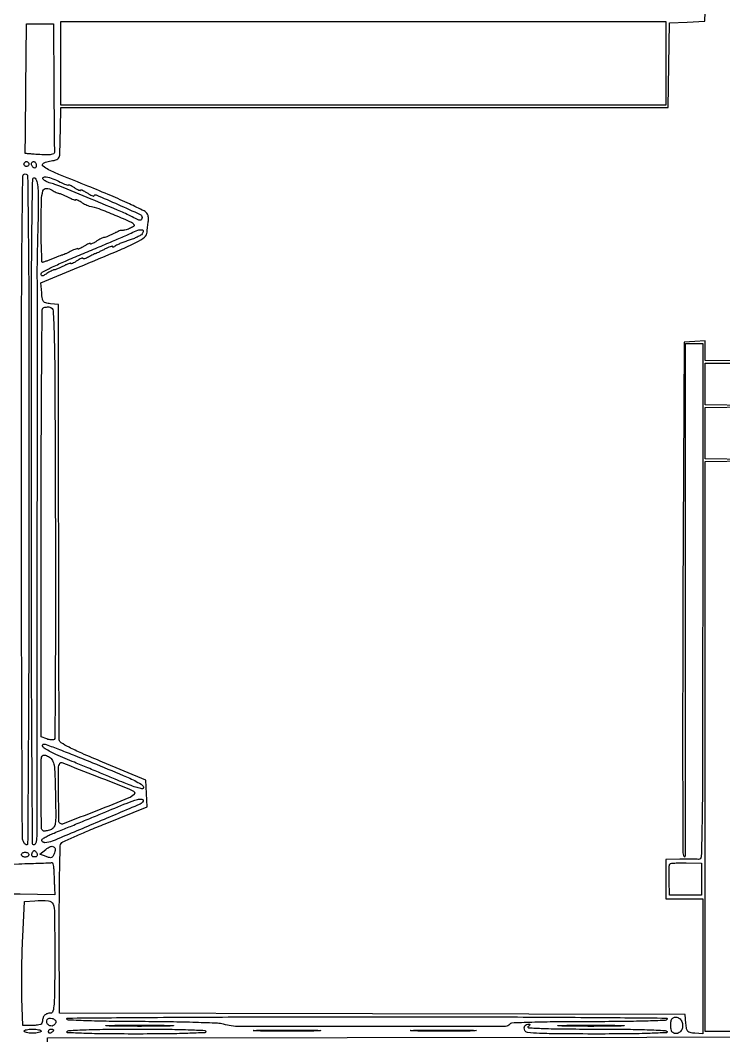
# Model space of a CAD drawing. Extents: x 22 to 1106, y 45 to 1226.
# Drawn here: x 410.5 to 696.5, y 267.3 to 680.5 of the extents above; entities that cross this region are included whole.
import ezdxf

# ---------------------------------------------------------------- set-up
doc = ezdxf.new("R2010")
doc.units = 0

msp = doc.modelspace()

# ---------------------------------------------------------------- linework, layer by layer
for points in [[(533.378125, 1064.171414, -0.000003), (459.229601, 1064.309124, -0.021919)], [(1105.553543, 951.192188, 0.000007), (1105.45487, 1066.737187, 0.927114)], [(768.75, 541.761147), (689, 542), (689, 546.057498), (689, 550.114996), (684.75, 549.807498), (680.5, 549.5), (680, 445.654179, 0.000668), (679.861162, 405.755582, 0.001095), (679.862689, 371.974028, 0.000089), (679.935831, 341.675291, 0.14201), (680.234687, 340.654179, 0.035343), (680.572535, 340.198054, 0.334189), (680.795787, 340.148697, 0.261161), (680.949546, 340.358509, 0.026312), (680.993819, 341, 0.004055), (681.003739, 342.212243, 0.000003), (681.005737, 372.389063, 0.000037), (681.005283, 406.056165, 0.000022), (681.000067, 445.75), (680.981871, 549), (684.490935, 549), (688, 549), (688, 443.937142, -0.000291), (687.961787, 378.285117, -0.00388), (687.746259, 354.133644, -0.00332), (687.41833, 340.076442, -0.435287), (686.25, 339.052296, 0.019794), (685.237458, 339.11494, 0.003456), (683.325, 339.144191, 0.003747), (681.079729, 339.14618, 0.003354), (678.75, 339.115154), (673, 339), (673, 331), (673, 323), (680.5, 323), (688, 323), (688, 295.512137), (688, 268.024274), (684.75, 268.282572, -0.032469), (682.874614, 268.554942, -0.159428), (681.960962, 269.084557, -0.139576), (681.471351, 270.093214, -0.022878), (681.189862, 272.266624), (680.879724, 275.992379), (553.689862, 276.246189), (426.5, 276.5), (426.376354, 310.5, -0.002334), (426.389876, 323.610512, -0.003714), (426.53711, 334.826044, -0.000886), (426.75586, 344.622587, -0.162731), (427.097241, 345.567385, -0.118676), (427.86817, 346.172139, -0.002109), (432.700779, 348.357681, -0.005156), (438.393646, 350.833295, -0.0034), (444.987171, 353.567385), (462.032567, 360.5), (461.766283, 365.917099), (461.5, 371.334199), (444, 378.622332, -0.00408), (435.471856, 382.255943, -0.01612), (430.319646, 384.701526, -0.01923), (427.073025, 386.53408, -0.239047), (426.356299, 387.705233, -0.019247), (426.296635, 389.145364, -0.000031), (426.223585, 414.730738, -0.000244), (426.157404, 443.440277, -0.000151), (426.106299, 477.186642), (426, 564.873283), (422.75, 565.186642, -0.033707), (420.847381, 565.500541, -0.167309), (419.943521, 566.070301, -0.133188), (419.470843, 567.15196, -0.018533), (419.199538, 569.606014), (418.899075, 573.712028), (434.199538, 580.041051, 0.001686), (451.050152, 587.077942, 0.018185), (457.748354, 590.193183, 0.046952), (461.075539, 592.304876, 0.223166), (462.07431, 594.259956, -0.011344), (462.130426, 595.263712, -0.007152), (462.23925, 596.432518, -0.00718), (462.379274, 597.57928, -0.013081), (462.531458, 598.51032, 0.039018), (462.625858, 599.363591, 0.033718), (462.594112, 600.264553, 0.03517), (462.451644, 601.080116, 0.078294), (462.207148, 601.659177, 0.138878), (460.823863, 602.919741, 0.006093), (454.89849, 605.788142, 0.00931), (447.351898, 609.15853, 0.005117), (438, 613.015561, -0.001982), (426.836865, 617.537911, -0.017775), (422.022022, 619.713657, -0.045858), (419.757422, 621.107138, -0.456483), (419.687626, 622.087626, -0.086053), (420.273317, 622.500224, -0.028548), (421.250551, 622.896165, -0.027451), (422.404476, 623.21923, -0.027976), (423.579591, 623.411468, 0.04048), (424.888965, 623.659394, 0.09224), (425.790606, 624.097172, 0.120145), (426.330294, 624.743555, 0.101024), (426.556048, 625.608975, 0.006355), (426.604563, 626.788737, 0.000687), (426.678227, 629.514824, 0.000844), (426.755999, 632.761051, 0.00068), (426.82895, 636.25), (427, 645), (550.476386, 645), (673.952772, 645), (674.226386, 662.25), (674.5, 679.5), (681.707057, 679.792943), (688.914114, 680.085886), (689.207057, 687.292943)], [(381.675313, 245.019063, 0.000005), (420.356538, 245.169858, 0.197897), (420.607874, 245.27454, 0.184352), (420.715208, 245.514383, 0.000725), (420.880622, 248.533747, 0.003518), (421.039908, 251.975744, 0.00219), (421.180611, 256.013945), (421.5, 266.5), (665.25, 266.755904), (909, 267.011807)]]:
    msp.add_lwpolyline(points, format="xyb")
for points in [[(424.15, 653.5, 0.000339), (424.21472, 643.635916, 0.000526), (424.285313, 635.123438, 0.000149), (424.356793, 627.711926, 0.017474), (424.4, 626.75, -0.298367), (424.09492, 626.191668, -0.085067), (423.110885, 625.8644, -0.041748), (421.352387, 625.744817, -0.010688), (418.5, 625.850184, -0.002332), (416.19934, 625.995228, -0.003879), (414.2625, 626.14151, -0.000607), (412.559355, 626.28552, -0.389368), (412.5, 626.350184, -0.002674), (412.500656, 626.472786), (412.582953, 634.166929, -0.00001), (412.674115, 642.674194, -0.000006), (412.782394, 652.75), (413.064787, 679), (418.532394, 679), (424, 679)], [(414, 622, -0.099038), (413.923658, 621.618362, -0.097945), (413.70625, 621.29375, -0.097945), (413.381638, 621.076342, -0.099038), (413, 621, -0.099038), (412.618362, 621.076342, -0.097945), (412.29375, 621.29375, -0.097945), (412.076342, 621.618362, -0.099038), (412, 622, -0.099038), (412.076342, 622.381638, -0.097945), (412.29375, 622.70625, -0.097945), (412.618362, 622.923658, -0.099038), (413, 623, -0.099038), (413.381638, 622.923658, -0.097945), (413.70625, 622.70625, -0.097945), (413.923658, 622.381638, -0.099038)], [(417, 621.440983, -0.066118), (416.926733, 620.889346, -0.138808), (416.70625, 620.521475, -0.191142), (416.379648, 620.392057, -0.139169), (416, 620.5, -0.06081), (415.617485, 620.806203, -0.051032), (415.29375, 621.2129, -0.053229), (415.073302, 621.653442, -0.089642), (415, 622.059017, -0.105429), (415.076556, 622.418051, -0.099231), (415.29375, 622.723586, -0.096318), (415.618268, 622.928382, -0.092995), (416, 623, -0.153634), (416.381379, 622.879982, -0.097988), (416.70625, 622.542039, -0.080552), (416.925455, 622.037096, -0.062283)], [(414, 481.5, -0.000557), (413.939329, 427.016496, -0.001079), (413.748364, 383.463407, -0.000051), (413.495344, 345.385743, -0.412239), (413.106989, 345, -0.144282), (412.720929, 345.113771, -0.059761), (412.297997, 345.46465, -0.052351), (411.905323, 345.976645, -0.045844), (411.606989, 346.581787, -0.090684), (411.357839, 347.909217, -0.000054), (411.178303, 387.33115, -0.00069), (411.043682, 431.239237, -0.000421), (411, 483.081787, -0.000279), (411.043497, 561.048403, -0.0025), (411.252779, 595.263631, -0.000953), (411.536522, 617.050798, -0.409848), (412.5, 618, -0.409911), (413.463874, 617.050204, -0.000931), (413.747253, 595, -0.002472), (413.956514, 560.386311, -0.000276)], [(417.645958, 596.765673, 0.000627), (417.479143, 589.969992, 0.000853), (417.346763, 583.837417, 0.000562), (417.250154, 578.686714, 0.009661), (417.253007, 577, -0.005432), (417.35831, 566.626385, -0.000026), (417.276611, 459.698369, -0.000005), (417.185116, 348.953326, -0.026767), (417.065228, 346.75, -0.050548), (416.923304, 346.080487, -0.065694), (416.655882, 345.514063, -0.080839), (416.310526, 345.130958, -0.170588), (415.937851, 345, -0.412124), (415.505567, 345.429209, -0.00007), (415.251715, 381.695685, -0.001194), (415.059463, 424.683518, -0.000521), (415, 481.722506, -0.000251), (415.040764, 562.789831, -0.002621), (415.248791, 596.083746, -0.002082), (415.559629, 615.937895, -0.725583), (416.545726, 616.23818, -0.10673), (417.342703, 614.344493, -0.032327), (417.721347, 611.232386, -0.017441), (417.830191, 606.185699, -0.003121)], [(426.75, 614.672501, 0.012405), (427.996934, 614.050235, 0.022783), (429.045313, 613.616214, 0.0223), (429.834684, 613.369991, 0.491893), (430, 613.497373, -0.496749), (430.150688, 613.61162, -0.034401), (430.734375, 613.403735, -0.027812), (431.540524, 612.997746, -0.014475), (432.5, 612.408043, 0.016855), (433.459582, 611.824548, 0.033042), (434.265625, 611.438592, 0.046857), (434.833597, 611.271042, 0.472006), (435, 611.408043, -0.485676), (435.171221, 611.542735, -0.039883), (435.794894, 611.337841, -0.030175), (436.667422, 610.908287, -0.015559), (437.706021, 610.273053, 0.01318), (438.748698, 609.628488, 0.024104), (439.635663, 609.167709, 0.024294), (440.309085, 608.8969, 0.476648), (440.475072, 609, -0.49895), (441.300004, 609.472088, -0.003151), (450.291647, 605.541221, -0.003251), (459.250687, 601.487192, -0.292801), (460, 600.317333, -0.112257), (459.794038, 599.411529, -0.320677), (459.258668, 599.116961, -0.082293), (458.133029, 599.442891, -0.005917), (455.210162, 600.883362, 0.018195), (450.041339, 603.274832, 0.001907), (437.720547, 608.38468, 0.000843), (424.593286, 613.744575, 0.055235), (422.239877, 614.410107, -0.061481), (421.668319, 614.579452, -0.029568), (420.985702, 614.926175, -0.028778), (420.307034, 615.377276, -0.036499), (419.739877, 615.871846, -0.491149), (419.83329, 616.573304, -0.175461), (421.002866, 616.783641, -0.048553), (423.742462, 616.03582, -0.031055)], [(426.260478, 610.069058, -0.080786), (426.712836, 609.977961, -0.009391), (427.675737, 609.594785, -0.011087), (428.810078, 609.088651, -0.008848), (430.010478, 608.494582, 0.013643), (431.157494, 607.940558, 0.025185), (432.121828, 607.563951, 0.026702), (432.837899, 607.366874, 0.478738), (433, 607.497373, -0.480044), (433.14553, 607.614022, -0.042731), (433.660937, 607.451853, -0.031362), (434.386405, 607.098768, -0.016098), (435.25, 606.571849, 0.013403), (436.184769, 605.994568, 0.01414), (437.132812, 605.478922, 0.013882), (437.972844, 605.081282, 0.060078), (438.5, 604.921478, -0.046309), (442.410998, 603.852204, -0.009844), (448.974723, 601.237264, -0.004339), (455.783716, 598.298198, -0.211283), (456.757318, 597.228047, -0.350246), (456.514266, 596.566392, -0.036242), (454.930575, 595.756904, -0.039709), (453.05219, 595.132986, -0.078996), (451.494021, 595.002339, 0.113255), (451.163721, 594.9519, 0.007248), (450.255224, 594.576778, 0.010314), (449.178651, 594.087327, 0.00748), (448, 593.5, -0.009627), (446.817866, 592.917261, -0.01317), (445.73061, 592.441594, -0.009942), (444.815146, 592.090533, -0.13157), (444.457755, 592.060203, 0.147186), (444.115901, 592.020612, 0.013857), (443.341107, 591.660308, 0.016813), (442.425693, 591.164226, 0.01245), (441.447277, 590.557412, -0.017222), (440.507917, 589.987157, -0.033863), (439.718888, 589.612358, -0.048909), (439.165033, 589.454284, -0.468057), (439, 589.591957, 0.472006), (438.833597, 589.728958, 0.046857), (438.265625, 589.561408, 0.033042), (437.459582, 589.175452, 0.016855), (436.5, 588.591957, -0.014475), (435.540524, 588.002254, -0.027812), (434.734375, 587.596265, -0.034401), (434.150688, 587.38838, -0.496749), (434, 587.502627, 0.478738), (433.837899, 587.633126, 0.026702), (433.121828, 587.436049, 0.025185), (432.157494, 587.059442, 0.013643), (431.010478, 586.505418, -0.005662), (429.829458, 585.911542, -0.0078), (428.754507, 585.406787, -0.00526), (427.846146, 585.008869, -0.089063), (427.528629, 584.936296, 0.073792), (427.200597, 584.871722, 0.003603), (426.156902, 584.492061, 0.005785), (424.921543, 584.016231, 0.004137), (423.55027, 583.456558, -0.005036), (422.176141, 582.898597, -0.006969), (420.93195, 582.427864, -0.004574), (419.882373, 582.058226, -0.082553), (419.532119, 582, -0.40236), (419.315617, 582.207877, -0.001246), (419.15631, 586.381771, -0.005571), (419.038243, 591.196926, -0.003343), (419, 596.916667, -0.005247), (419.109018, 607.30441, -0.070211), (419.719783, 611.060837, -0.329714), (421.135498, 612.098363, -0.143571), (423.5, 611.393463, 0.014886), (424.321474, 610.895275, 0.017014), (425.13589, 610.469873, 0.01634), (425.846022, 610.157285, 0.086333)], [(460.062872, 593.575756, -0.086662), (459.397639, 593.009522, -0.019368), (458.079794, 592.300567, -0.019543), (456.472665, 591.591056, -0.017789), (454.764313, 590.984656, 0.010544), (453.040084, 590.400606, 0.011374), (451.385455, 589.758008, 0.010952), (449.993425, 589.144553, 0.052291), (449.25, 588.697428, -0.031619), (448.769846, 588.380958, -0.072221), (448.367188, 588.222303, -0.153928), (448.109601, 588.24148, -0.30688), (448, 588.403235, 0.473374), (447.813516, 588.55607, 0.031186), (447.045313, 588.35168, 0.027293), (445.99703, 587.936673, 0.014633), (444.75, 587.317596, -0.004207), (443.468621, 586.64781, -0.005827), (442.307812, 586.070403, -0.00375), (441.325921, 585.605234, -0.070477), (441, 585.50648, 0.06776), (440.695157, 585.41591, 0.006377), (439.985938, 585.084737, 0.008078), (439.148201, 584.663641, 0.006271), (438.25, 584.179381, -0.020909), (437.386502, 583.745954, -0.040765), (436.660937, 583.48774, -0.062941), (436.161247, 583.420022, -0.416847), (436, 583.579826, 0.468522), (435.831666, 583.720036, 0.048667), (435.265625, 583.557844, 0.033767), (434.459595, 583.174609, 0.017179), (433.5, 582.591957, -0.014475), (432.540524, 582.002254, -0.027812), (431.734375, 581.596265, -0.034401), (431.150688, 581.38838, -0.496749), (431, 581.502627, 0.478738), (430.837899, 581.633126, 0.026702), (430.121828, 581.436049, 0.025185), (429.157494, 581.059442, 0.013643), (428.010478, 580.505418, -0.008848), (426.810078, 579.911349, -0.011087), (425.675737, 579.405215, -0.009391), (424.712836, 579.022039, -0.080786), (424.260478, 578.930942, 0.091858), (423.835906, 578.835685, 0.014774), (423.062453, 578.477726, 0.0159), (422.167194, 577.994679, 0.013363), (421.25, 577.428151, -0.015157), (420.079365, 576.710867, -0.112578), (419.458434, 576.522049, -0.307036), (419.126886, 576.714003, -0.113025), (419, 577.268151, -0.280254), (419.445815, 578.001057, -0.005236), (423.631958, 580.113529, -0.010761), (428.854107, 582.542451, -0.005958), (435.325363, 585.293112, 0.001413), (441.86323, 588.002195, 0.00169), (448.006318, 590.592484, 0.001453), (453.170658, 592.808411, 0.011122), (455.569593, 593.909983, -0.025972), (458.264406, 595.051817, -0.10617), (460.014739, 595.293661, -0.416018), (460.521304, 594.702006, -0.154287)], [(424.755529, 476.055529, -0.000811), (424.799158, 442.477037, -0.001337), (424.71406, 414.091939, -0.000098), (424.564526, 388.612431, -0.207065), (424.255529, 387.910009, -0.153241), (423.811832, 387.699008, -0.047908), (423.067196, 387.666193, -0.042781), (422.179793, 387.788726, -0.035955), (421.271096, 388.064451), (419.042192, 388.919944), (419.011039, 475.783248, -0.000775), (419.050808, 509.140109, -0.001277), (419.200216, 537.341636, -0.000093), (419.403758, 562.661387, -0.196776), (419.698792, 563.365459, -0.117597), (420.115842, 563.621889, -0.040965), (420.806108, 563.787358, -0.03797), (421.624717, 563.850917, -0.035956), (422.458849, 563.792183, -0.355413), (423.839513, 562.297121, -0.009123), (424.274728, 552.50497, -0.005519), (424.551374, 534.226584, -0.000294)], [(439.9296, 378.38442, -0.001978), (452.376133, 373.22258, -0.018224), (457.677628, 370.768504, -0.044467), (460.243243, 369.164096, -0.386898), (460.469892, 367.951284, -0.322087), (459.979325, 367.747318, -0.012694), (457.986978, 368.265705, -0.018308), (455.539403, 369.067429, -0.01141), (452.730903, 370.176095, 0.001064), (449.073192, 371.7082, 0.000373), (443.810694, 373.894747, 0.00037), (438.01856, 376.291268, 0.000433), (432.51827, 378.556693, -0.007278), (424.975922, 381.784654, -0.030231), (420.58533, 384.067043, -0.172765), (419.588906, 385.277266, -0.519803), (420.096266, 386, -0.090693), (421.016224, 385.831748, -0.001209), (426.443268, 383.762923, -0.003411), (432.721039, 381.303128, -0.002229)], [(424.778361, 365.608073, -0.002465), (424.915585, 356.731499, -0.036886), (424.719981, 353.641172, -0.126846), (424.076594, 352.07282, -0.142936), (422.778361, 351.09568, -0.025611), (421.851107, 350.798609, -0.030326), (420.948956, 350.617423, -0.031577), (420.185175, 350.560467, -0.136704), (419.75, 350.67643, -0.263622), (419.085661, 351.828337, -0.001281), (419.014669, 365.866063, -0.001543), (419.022875, 379.777599, -0.197957), (419.673463, 381.34013, -0.203405), (420.076843, 381.503149, -0.058362), (420.759079, 381.411272, -0.048497), (421.579066, 381.114391, -0.035327), (422.423463, 380.636602, -0.130028), (423.582204, 379.333033, -0.078312), (424.220554, 377.352078, -0.030452), (424.556739, 373.806904, -0.003318)], [(456.916667, 366.397192, -0.141905), (457.030868, 366.201112, -0.102624), (457.041275, 365.947013, -0.086831), (456.945303, 365.672939, -0.068945), (456.755759, 365.422426, -0.10133), (454.664334, 364.041922, -0.001659), (441.570545, 358.840335, -0.000853), (427.985411, 353.52244, -0.235457), (426.786512, 353.631943, -0.256342), (426.184564, 354.694711, -0.001744), (426.075902, 365.584082, -0.002746), (426.065316, 376.177, -0.134888), (426.627131, 378.186262, -0.364779), (427.331326, 378.427805, -0.000511), (441.42965, 372.957144, -0.001285), (454.949586, 367.654961, -0.096589)], [(460.4383, 362.75, -0.19955), (459.307402, 361.592313, -0.000704), (441.165628, 353.884219, -0.001279), (423.524156, 346.471151, -0.097083), (420.525, 345.857924, -0.087201), (420.129282, 345.924156, -0.070147), (419.745967, 346.123646, -0.070177), (419.432901, 346.421229, -0.08744), (419.242121, 346.773636, -0.324238), (419.389561, 347.241411, -0.02369), (420.576528, 348.037881, -0.025926), (422.214333, 348.915242, -0.016089), (424.217121, 349.780428, 0.002876), (427.147267, 350.955368, 0.000619), (432.207529, 353.025626, 0.000646), (438.06125, 355.437819, 0.000617), (444, 357.902626, -0.002525), (453.9058, 361.969672, -0.02445), (458.194307, 363.4657, -0.115542), (459.982458, 363.567183, -0.476042)], [(424.280484, 341.295841, -0.050975), (423.762816, 340.268485, -0.171463), (423.178037, 339.81223, -0.141189), (422.360219, 339.777524, -0.030864), (421, 340.19802), (418.5, 341.14339), (420.910081, 343.111613, -0.064872), (422.735509, 344.244037, -0.234104), (424.064487, 344.198525, -0.28462), (424.657428, 343.167872, -0.083286)], [(414, 341, -0.148195), (413.884432, 340.618646, -0.098894), (413.559375, 340.29375, -0.082425), (413.073457, 340.074694, -0.064853), (412.5, 340, -0.064853), (411.926543, 340.074694, -0.082425), (411.440625, 340.29375, -0.098894), (411.115568, 340.618646, -0.148195), (411, 341, -0.148195), (411.115568, 341.381354, -0.098894), (411.440625, 341.70625, -0.082425), (411.926543, 341.925306, -0.064853), (412.5, 342, -0.064853), (413.073457, 341.925306, -0.082425), (413.559375, 341.70625, -0.098894), (413.884432, 341.381354, -0.148195)], [(416.905454, 340.145833, -0.105435), (415.971294, 340.032286, -0.21625), (415.342919, 340.387974, -0.203585), (415.173645, 341.11717, -0.095285), (415.524864, 342.040232, -0.060422), (415.915023, 342.5284, -0.226851), (416.276151, 342.651965, -0.186249), (416.650668, 342.454721, -0.040481), (417.092954, 341.856763, -0.059411), (417.358425, 341.28882, -0.10734), (417.411849, 340.780462, -0.141913), (417.250559, 340.389303, -0.142632)], [(424.15, 334, 0.000006), (424.21475, 332.273912, 0.000005), (424.285313, 330.393989, 0.000005), (424.3512, 328.639521, 0.000012), (424.4, 327.341238), (424.5, 324.682476), (410.510986, 324.913586, -0.001183), (405.142775, 325.014974, -0.001959), (400.613457, 325.128992, -0.000165), (396.561831, 325.248205, -0.312777), (396.461418, 325.322348, -0.096016), (396.441608, 325.465985, -0.00037), (396.53334, 327.1283, -0.001886), (396.64599, 329.014954, -0.001183), (396.791289, 331.220801), (397.181714, 336.941603), (409.840857, 337.253469, 0.001465), (414.746758, 337.388717, 0.002238), (419.001689, 337.537566, 0.000777), (422.672847, 337.688164, 0.059946), (423.25, 337.782668, -0.387849), (423.550466, 337.634578, -0.034842), (423.82375, 336.761159, -0.031181), (424.038668, 335.518397, -0.017856)], [(687.5, 331), (687.5, 324.5), (681, 324.5), (674.5, 324.5), (674.355195, 330.5, -0.006445), (674.328817, 332.846884, -0.009166), (674.370497, 334.932346, -0.005761), (674.457224, 336.671111, -0.120975), (674.610631, 337.163304, -0.232328), (675.010377, 337.420274, -0.009915), (676.727642, 337.583792, -0.01524), (678.833439, 337.677831, -0.010074), (681.255436, 337.663304), (687.5, 337.5)], [(424.5, 299.5, -0.001617), (424.455784, 285.823537, -0.016597), (424.231607, 280.17366, -0.039902), (423.78256, 277.254101, -0.345553), (422.820579, 276.487246, 0.075597), (421.411329, 276.261988, 0.119562), (420.371703, 275.628297, 0.119562), (419.738012, 274.588671, 0.075597), (419.512754, 273.179421, -0.140876), (419.275856, 272.378267, -0.152929), (418.65536, 271.855761, -0.080194), (417.49406, 271.576091, -0.019072), (415.5, 271.5), (411.5, 271.5), (411.161554, 282.5, -0.007567), (411.079963, 287.721887, -0.003608), (411.125149, 294.439252, -0.003575), (411.273228, 301.458577, -0.005076), (411.512887, 307.697454), (412.202666, 321.894907), (416.351333, 322.198278, -0.033754), (421.948514, 322.229139, -0.299545), (423.826349, 320.81916, -0.084676), (424.439522, 317.365657, -0.001693)], [(425, 272.952028, -0.105365), (424.921543, 272.583848, -0.05139), (424.680655, 272.165654, -0.047755), (424.328731, 271.764991, -0.050307), (423.912868, 271.446149, -0.192303), (422.870277, 271.263308, -0.142112), (421.825712, 271.818716, -0.144105), (421.249738, 272.839939, -0.197735), (421.419157, 273.869194, -0.218223), (422.214383, 274.398782, -0.102493), (423.475747, 274.340125, -0.10433), (424.594009, 273.787965, -0.229991)], [(673.5, 274, -0.249699), (672.708834, 273.538744, -0.0018), (664.794441, 273.26289, -0.005498), (654.861546, 273.061783, -0.002312), (641.5, 273, 0.002402), (628.486092, 272.937482, 0.005167), (618.46028, 272.737515, 0.00149), (610.264767, 272.464861, 0.250285), (609.519416, 272.031416, -0.259589), (607.780736, 271.060568, -0.000182), (552.711972, 271.009593, -0.000548), (499.61637, 271.037937, -0.069985), (493.094984, 271.966068, 0.059849), (490.675826, 272.360341, 0.002501), (481.930578, 272.684083, 0.004293), (471.541817, 272.927384, 0.003034), (459.870006, 273.029658, -0.002639), (447.833424, 273.125623, -0.005115), (438.21549, 273.351502, -0.00137), (430.168758, 273.644942, -0.2495), (429.466004, 274.055006, -0.584636), (429.709223, 274.495474, -0.000111), (461.571262, 274.749264, -0.001366), (499.858894, 274.941144, -0.00057), (551.5, 275, -0.000528), (605.656535, 274.942804, -0.001521), (643.213044, 274.749221, -0.000157), (673.227543, 274.49379, -0.584423)], [(679.804095, 271.869196, -0.11117), (679.619753, 270.130117, -0.135516), (678.703484, 268.780491, -0.156938), (677.337199, 268.213051, -0.160322), (675.909758, 268.555773, -0.201218), (675.268638, 269.453645, -0.046808), (675.024344, 271.330869, -0.04734), (675.137608, 273.256612, -0.159338), (675.701236, 274.367903, -0.176773), (676.876814, 274.914847, -0.159472), (678.187725, 274.606879, -0.127587), (679.275953, 273.484546, -0.100421)], [(419, 269.166667, -0.302104), (418.785191, 268.843592, -0.0409), (417.971875, 268.578125, -0.035995), (416.841393, 268.393619, -0.02246), (415.5, 268.333333, -0.02246), (414.158607, 268.393619, -0.035995), (413.028125, 268.578125, -0.0409), (412.214809, 268.843592, -0.302104), (412, 269.166667, -0.302104), (412.214809, 269.489741, -0.0409), (413.028125, 269.755208, -0.035995), (414.158607, 269.939715, -0.02246), (415.5, 270, -0.02246), (416.841393, 269.939715, -0.035995), (417.971875, 269.755208, -0.0409), (418.785191, 269.489741, -0.302104)], [(424, 269.559017, -0.151918), (423.934461, 269.34829, -0.038439), (423.70625, 269.066025, -0.035638), (423.382774, 268.768994, -0.029505), (423, 268.5, -0.082592), (422.6179, 268.343488, -0.161196), (422.29375, 268.3746, -0.182303), (422.078288, 268.586039, -0.108972), (422, 268.940983, -0.093332), (422.076123, 269.345238, -0.09642), (422.29375, 269.688914, -0.099167), (422.618444, 269.918938, -0.105053), (423, 270, -0.042167), (423.382849, 269.967655, -0.061769), (423.70625, 269.870461, -0.081139), (423.92554, 269.727648, -0.210953)], [(486, 269, -0.401548), (485.551038, 268.531101, -0.002109), (478.610246, 268.258754, -0.006307), (469.736903, 268.060078, -0.002443), (457.440983, 268, -0.002316), (444.953181, 268.057852, -0.006627), (436.273787, 268.253344, -0.002902), (429.750408, 268.524735, -0.571562), (429.5, 269, -0.248287), (430.279365, 269.457158, -0.00219), (437.344332, 269.735523, -0.006117), (446.21995, 269.937637, -0.002634), (458.059017, 270, -0.002501), (470.081238, 269.939854, -0.006442), (478.764754, 269.741053, -0.002195), (485.552122, 269.468291, -0.401223)], [(471.25, 271.252999, -0.004044), (465.673393, 271.154929, -0.002374), (459, 271.123245, -0.002374), (452.326607, 271.154929, -0.004044), (446.75, 271.252999, -0.026205), (445.289653, 271.367242, -0.924825), (445.295312, 271.475155, -0.005351), (450.214476, 271.548804, -0.001067), (459, 271.567556, -0.001067), (467.785524, 271.548804, -0.005351), (472.704688, 271.475155, -0.924825), (472.710347, 271.367242, -0.026205)], [(531.25, 269.252999, -0.004044), (525.673393, 269.154929, -0.002374), (519, 269.123245, -0.002374), (512.326607, 269.154929, -0.004044), (506.75, 269.252999, -0.026205), (505.289653, 269.367242, -0.924825), (505.295312, 269.475155, -0.005351), (510.214476, 269.548804, -0.001067), (519, 269.567556, -0.001067), (527.785524, 269.548804, -0.005351), (532.704687, 269.475155, -0.924825), (532.710347, 269.367242, -0.026205)], [(594.807349, 269.253728, -0.004313), (589.442328, 269.154944, -0.002434), (582.93413, 269.122944, -0.002429), (576.367548, 269.154515, -0.003981), (570.807349, 269.252539, -0.022072), (569.1606, 269.367549, -0.931919), (569.165284, 269.475369, -0.005665), (573.897826, 269.549708, -0.001082), (582.5, 269.568746, -0.001104), (591.111224, 269.550159, -0.005306), (596.015284, 269.4767, -0.911073), (596.022625, 269.367959, -0.033354)], [(617, 271, 0.72633), (617.120121, 270.547173, 0.004736), (623.140046, 270.272058, 0.006698), (631.669844, 270.077533, 0.002218), (644.190983, 270.015313, -0.00256), (656.353177, 269.946542, -0.005963), (665.46174, 269.739728, -0.002087), (672.718472, 269.458014, -0.248495), (673.5, 269, -0.571831), (673.249187, 268.524431, -0.002824), (666.627989, 268.253298, -0.006536), (657.827922, 268.05784, -0.002284), (645.166006, 268, -0.001641), (629.591911, 268.051127, -0.010237), (621.619315, 268.266755, -0.011583), (616.714684, 268.613986, -0.284997), (615.67589, 269.402234, -0.084857), (615.465282, 270.456906, -0.156485), (615.706821, 271.288536, -0.159924), (616.38152, 271.812735, -0.089611), (617.416667, 271.984687, -0.160847), (617.687626, 271.890938, -0.342256), (617.741146, 271.689119, -0.118892), (617.509057, 271.375421, -0.030864)], [(654.807349, 271.253728, -0.004313), (649.442328, 271.154944, -0.002434), (642.93413, 271.122944, -0.002429), (636.367548, 271.154515, -0.003981), (630.807349, 271.252539, -0.022072), (629.1606, 271.367549, -0.931919), (629.165284, 271.475369, -0.005665), (633.897826, 271.549708, -0.001082), (642.5, 271.568746, -0.001104), (651.111224, 271.550159, -0.005306), (656.015284, 271.4767, -0.911073), (656.022625, 271.367959, -0.033354)]]:
    msp.add_lwpolyline(points, format="xyb", close=True)
msp.add_lwpolyline([(673, 663), (673, 646), (550, 646), (427, 646), (427, 663), (427, 680), (550, 680), (673, 680)], close=True)
for points in [[(706.75, 523.774599), (689, 524), (689, 532.5), (689, 541), (726, 541)], [(706.75, 501.774599), (689, 502), (689, 512.476926), (689, 522.953851), (706.75, 523.251524)], [(705.5, 269), (689, 269), (689, 384.976926), (689, 500.953851), (706.75, 501.251524)]]:
    msp.add_lwpolyline(points)

doc.saveas('drawing.dxf')
